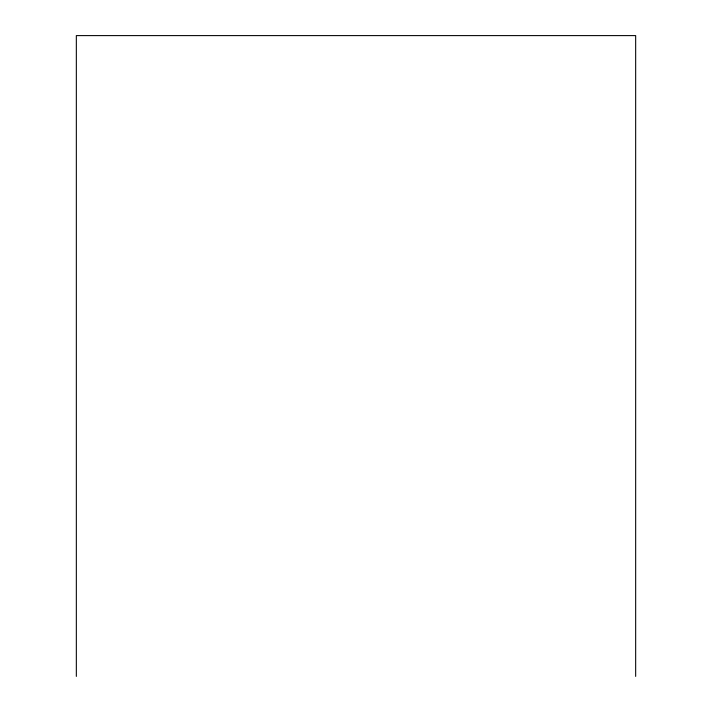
<?xml version="1.0" encoding="UTF-8"?>
<svg xmlns="http://www.w3.org/2000/svg" width="712" height="712" viewBox="0 0 712 712"><rect width="100%" height="100%" fill="white"/><g stroke="black" fill="none" stroke-linecap="round" stroke-linejoin="round"><path stroke-width="1.07" d="M635.665 676.4L635.665 35.6L76.335 35.6L76.335 676.4"/></g></svg>
